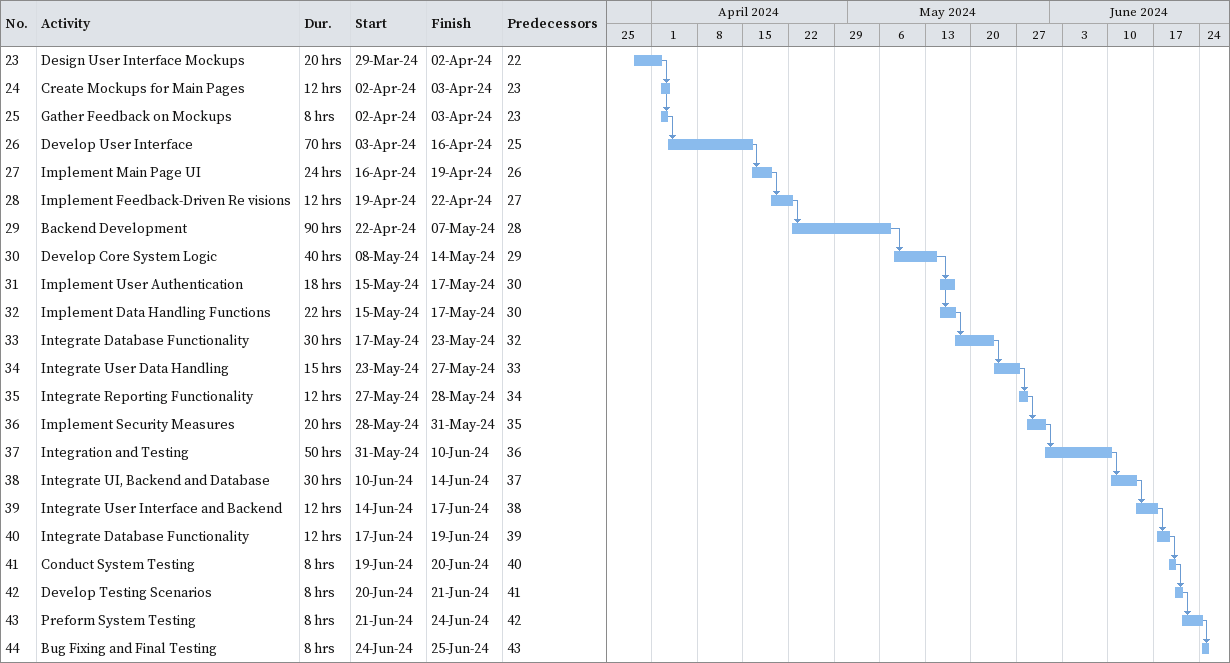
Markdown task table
| ID | Task | Duration | Start | Finish | Predecessors |
|---|---|---|---|---|---|
| 23 | Design User Interface Mockups | 20h | 2024-03-29 | 2024-04-02 | 22 |
| 24 | Create Mockups for Main Pages | 12h | 2024-04-02 | 2024-04-03 | 23 |
| 25 | Gather Feedback on Mockups | 8h | 2024-04-02 | 2024-04-03 | 23 |
| 26 | Develop User Interface | 70h | 2024-04-03 | 2024-04-16 | 25 |
| 27 | Implement Main Page UI | 24h | 2024-04-16 | 2024-04-19 | 26 |
| 28 | Implement Feedback-Driven Re visions | 12h | 2024-04-19 | 2024-04-22 | 27 |
| 29 | Backend Development | 90h | 2024-04-22 | 2024-05-07 | 28 |
| 30 | Develop Core System Logic | 40h | 2024-05-08 | 2024-05-14 | 29 |
| 31 | Implement User Authentication | 18h | 2024-05-15 | 2024-05-17 | 30 |
| 32 | Implement Data Handling Functions | 22h | 2024-05-15 | 2024-05-17 | 30 |
| 33 | Integrate Database Functionality | 30h | 2024-05-17 | 2024-05-23 | 32 |
| 34 | Integrate User Data Handling | 15h | 2024-05-23 | 2024-05-27 | 33 |
| 35 | Integrate Reporting Functionality | 12h | 2024-05-27 | 2024-05-28 | 34 |
| 36 | Implement Security Measures | 20h | 2024-05-28 | 2024-05-31 | 35 |
| 37 | Integration and Testing | 50h | 2024-05-31 | 2024-06-10 | 36 |
| 38 | Integrate UI, Backend and Database | 30h | 2024-06-10 | 2024-06-14 | 37 |
| 39 | Integrate User Interface and Backend | 12h | 2024-06-14 | 2024-06-17 | 38 |
| 40 | Integrate Database Functionality | 12h | 2024-06-17 | 2024-06-19 | 39 |
| 41 | Conduct System Testing | 8h | 2024-06-19 | 2024-06-20 | 40 |
| 42 | Develop Testing Scenarios | 8h | 2024-06-20 | 2024-06-21 | 41 |
| 43 | Preform System Testing | 8h | 2024-06-21 | 2024-06-24 | 42 |
| 44 | Bug Fixing and Final Testing | 8h | 2024-06-24 | 2024-06-25 | 43 |
